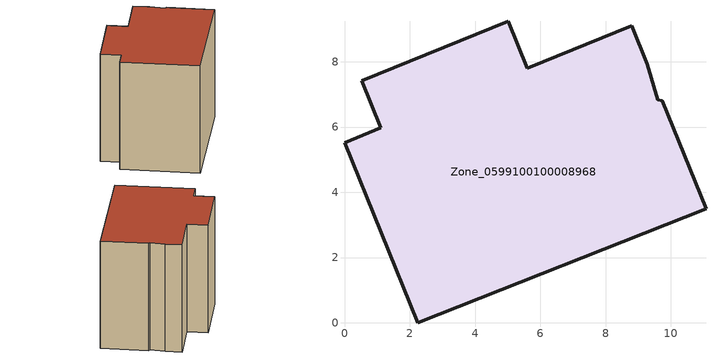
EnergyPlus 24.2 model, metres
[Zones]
Zone_0599100100008968
 floor ground (C_G): 11.08,3.49 2.24,0 0,5.52 1.11,5.97 0.53,7.42 5.02,9.24 5.6,7.8 8.8,9.1 9.27,7.93 9.61,6.83 9.73,6.81 z0
 wall outside (C_F): 5.6,7.8 5.02,9.24 0.53,7.42 1.11,5.97 0,5.52 2.24,0 11.08,3.49 9.73,6.81 9.61,6.83 9.27,7.93 8.8,9.1 5.6,7.8 z0:8.73
 roof outside (C_R): 11.08,3.49 9.73,6.81 9.61,6.83 9.27,7.93 8.8,9.1 5.6,7.8 5.02,9.24 0.53,7.42 1.11,5.97 0,5.52 2.24,0 z8.73
[BUILDING]
Pand.0599100100008968: North Axis=0; Terrain=City; Loads Convergence Tolerance Value=0.04; Temperature Convergence Tolerance Value=0.4; Solar Distribution=FullExterior; Maximum Number of Warmup Days=25; Minimum Number of Warmup Days=1
[Site:Location]
Rotterdam.The.Hague.AP_ZH_NLD Design_Conditions: Latitude=51.96; Longitude=4.45; Time Zone=1; Elevation=-4.5
[SITE:GROUNDTEMPERATURE:BUILDINGSURFACE]
18, 18, 18, 18, 18, 18, 18, 18, 18, 18, 18, 18
[MATERIAL] Thermal Absorptance=0.9; Solar Absorptance=0.7; Visible Absorptance=0.7
Name | Roughness | Thickness | Conductivity | Density | Specific Heat
G.TC.2006-2014 | MediumSmooth | 0.15 | 0.06 | 540 | 1210
F.TC.2006-2014 | Rough | 0.3 | 0.12 | 1920 | 840
R.TC.2006-2014 | MediumRough | 0.2 | 0.08 | 1500 | 1000
[CONSTRUCTION]
C_G: G.TC.2006-2014
C_F: F.TC.2006-2014
C_R: R.TC.2006-2014
[ZONE]
Zone_0599100100008968: Type=1; Multiplier=1; Ceiling Height=Autocalculate; Volume=Autocalculate; Floor Area=autocalculate; Part of Total Floor Area=Yes
[ZONEINFILTRATION:DESIGNFLOWRATE]
Infil_Zone_0599100100008968: Zone or ZoneList or Space or SpaceList=Zone_0599100100008968; Schedule=AlwaysOn; Design Flow Rate Calculation Method=Flow/Area; Flow Rate per Floor Area=0.0015; Constant Term Coefficient=1; Temperature Term Coefficient=0; Velocity Term Coefficient=0; Velocity Squared Term Coefficient=0
[HVACTEMPLATE:ZONE:IDEALLOADSAIRSYSTEM]
Zone_0599100100008968: Maximum Heating Supply Air Temperature=50; Minimum Cooling Supply Air Temperature=13; Maximum Heating Supply Air Humidity Ratio=0.0156; Minimum Cooling Supply Air Humidity Ratio=0.0077; Heating Limit=NoLimit; Cooling Limit=NoLimit; Dehumidification Control Type=ConstantSensibleHeatRatio; Cooling Sensible Heat Ratio=0.7; Dehumidification Setpoint=60; Humidification Control Type=None; Humidification Setpoint=30; Outdoor Air Method=None; Outdoor Air Flow Rate per Person=0.00944; Outdoor Air Flow Rate per Zone Floor Area=0; Outdoor Air Flow Rate per Zone=0; Demand Controlled Ventilation Type=None; Outdoor Air Economizer Type=NoEconomizer; Heat Recovery Type=None; Sensible Heat Recovery Effectiveness=0.7; Latent Heat Recovery Effectiveness=0.65
[ZONECONTROL:THERMOSTAT]
ThermostatControl_Zone_0599100100008968: Zone or ZoneList=Zone_0599100100008968; Control Type Schedule=DualSetpointControlType; Control 1=Thermostat_Zone_0599100100008968; Temperature Difference Between Cutout And Setpoint=0
[THERMOSTATSETPOINT:DUALSETPOINT]
Thermostat_Zone_0599100100008968: Heating Setpoint Temperature Schedule=HeatingSetpoint_Zone_0599100100008968; Cooling Setpoint Temperature Schedule=CoolingSetpoint_Zone_0599100100008968
[SCHEDULE:COMPACT]
HeatingSetpoint_Zone_0599100100008968: Through: 12/31, For: AllDays, Until: 24:00, 21
CoolingSetpoint_Zone_0599100100008968: Through: 12/31, For: AllDays, Until: 24:00, 24
DualSetpointControlType: Through: 12/31, For: AllDays, Until: 24:00, 4
AlwaysOn: Through: 12/31, For: AllDays, Until: 24:00, 1
